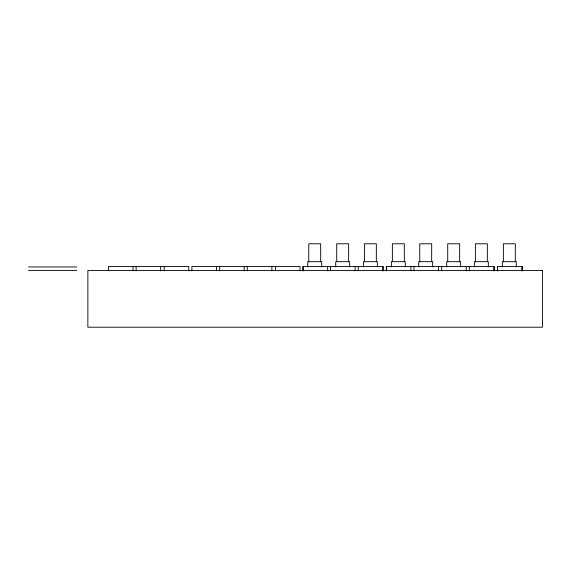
<?xml version="1.0" encoding="UTF-8"?>
<svg xmlns="http://www.w3.org/2000/svg" width="571" height="571" viewBox="0 0 571 571"><rect width="100%" height="100%" fill="white"/><g stroke="black" fill="none" stroke-linecap="round" stroke-linejoin="round"><path stroke-width="0.86" d="M28.55 266.95L76.785 266.95M28.55 270.426L76.785 270.426M522.165 270.868L522.165 266.45L497.441 266.45L497.441 270.868M522.001 266.45L522.001 270.868M516.298 266.864L516.298 261.675L502.38 261.675L502.38 266.864M515.306 261.675L515.306 243.781L503.379 243.781L503.379 261.675M497.605 266.45L497.605 270.868M494.2 270.868L494.2 266.45L386.331 266.45L386.331 270.868M493.894 266.45L493.894 270.868M488.333 266.864L488.333 261.675L474.415 261.675L474.415 266.864M487.341 261.675L487.341 243.781L475.407 243.781L475.407 261.675M469.341 266.45L469.341 270.868M466.236 266.45L466.236 270.868M460.64 266.864L460.64 261.675L446.722 261.675L446.722 266.864M459.648 261.675L459.648 243.781L447.714 243.781L447.714 261.675M441.676 266.45L441.676 270.868M438.549 266.45L438.549 270.868M432.675 266.864L432.675 261.675L418.757 261.675L418.757 266.864M431.676 261.675L431.676 243.781L419.749 243.781L419.749 261.675M413.989 266.45L413.989 270.868M410.892 266.45L410.892 270.868M405.303 266.864L405.303 261.675L391.385 261.675L391.385 266.864M404.311 261.675L404.311 243.781L392.377 243.781L392.377 261.675M386.61 266.45L386.61 270.868M383.198 270.868L383.198 266.45L302.98 266.45L302.98 270.868M382.784 266.45L382.784 270.868M377.331 266.864L377.331 261.675L363.413 261.675L363.413 266.864M376.339 261.675L376.339 243.781L364.412 243.781L364.412 261.675M358.231 266.45L358.231 270.868M355.126 266.45L355.126 270.868M349.638 266.864L349.638 261.675L335.719 261.675L335.719 266.864M348.645 261.675L348.645 243.781L336.719 243.781L336.719 261.675M330.566 266.45L330.566 270.868M327.633 266.45L327.633 270.868M321.673 266.864L321.673 261.675L307.755 261.675L307.755 266.864M320.681 261.675L320.681 243.781L308.747 243.781L308.747 261.675M303.08 266.45L303.08 270.868M299.975 270.868L299.975 266.45L191.892 266.45L191.892 270.868M275.422 266.45L275.422 270.868M271.867 266.45L271.867 270.868M247.314 266.45L247.314 270.868M244.21 266.45L244.21 270.868M219.657 266.45L219.657 270.868M216.445 266.45L216.445 270.868M188.787 270.868L188.787 266.45L108.461 266.45L108.461 270.868M164.227 266.45L164.227 270.868M160.679 266.45L160.679 270.868M136.126 266.45L136.126 270.868M133.022 266.45L133.022 270.868M542.45 270.426L87.87 270.426L87.87 327.219L542.45 327.219L542.45 270.426"/></g></svg>
